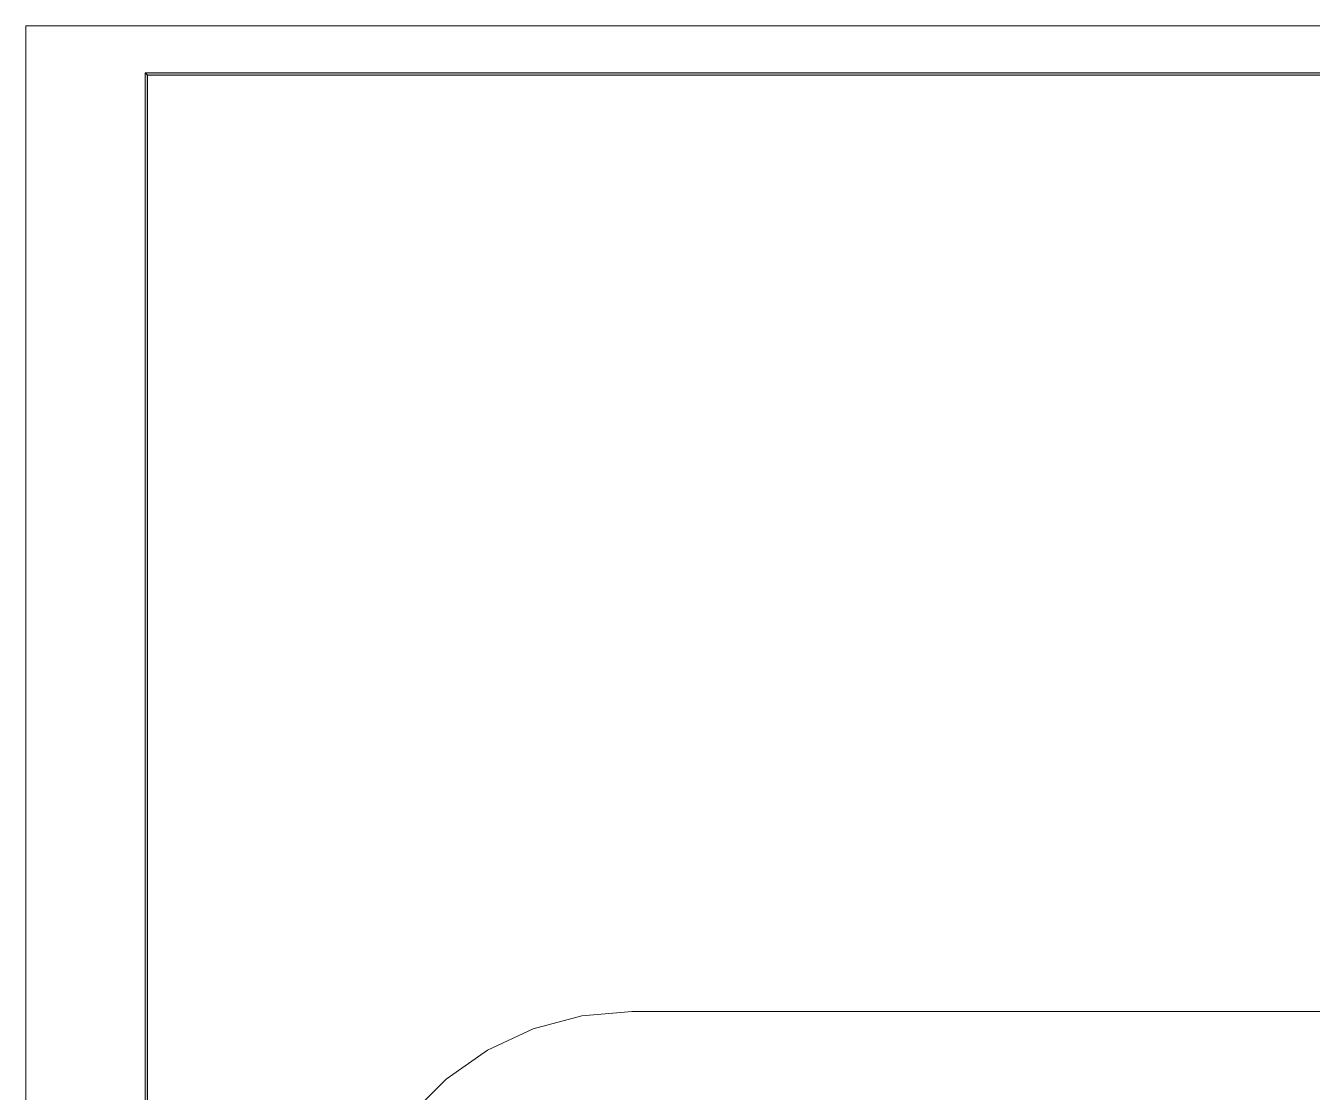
# Model space of a CAD drawing. Header units: millimetres. Extents: x 568 to 57335, y 85 to 28579.
# Drawn here: x 56074 to 56474.1, y 28247.1 to 28578.8 of the extents above; entities that cross this region are included whole.
import ezdxf

# ---------------------------------------------------------------- set-up
doc = ezdxf.new("R2010")
doc.units = ezdxf.units.MM

msp = doc.modelspace()

# ---------------------------------------------------------------- hatches: boundary and pattern name
h = msp.add_hatch(color=0)
h.dxf.hatch_style = 2
h.paths.add_polyline_path([(57320.57, 28564.16), (57319.87, 28563.46), (56111.83, 28563.46), (56111.13, 28564.16)])
h = msp.add_hatch(color=0)
h.dxf.hatch_style = 2
h.paths.add_polyline_path([(56111.13, 28564.16), (56111.83, 28563.46), (56111.83, 27703.35), (56111.13, 27702.65)])

# ---------------------------------------------------------------- linework, layer by layer
at = {"color": 0, "lineweight": 0}
for points in [[(56073.99, 27688), (56073.99, 28578.81), (57335.22, 28578.81), (57335.22, 27688)], [(57320.57, 28564.16), (57319.87, 28563.46), (56111.83, 28563.46), (56111.13, 28564.16)], [(56111.13, 28564.16), (56111.83, 28563.46), (56111.83, 27703.35), (56111.13, 27702.65)]]:
    msp.add_lwpolyline(points, close=True, dxfattribs=at)
for points in [[(56262.55, 28272.17), (56246.93, 28270.81), (56231.77, 28266.75), (56217.56, 28260.12), (56204.71, 28251.12), (56193.63, 28240.03), (56184.62, 28227.18), (56178, 28212.97), (56173.94, 28197.82), (56172.57, 28182.19)], [(56807.44, 28272.17), (56262.55, 28272.17)]]:
    msp.add_lwpolyline(points, dxfattribs=at)

doc.saveas('drawing.dxf')
